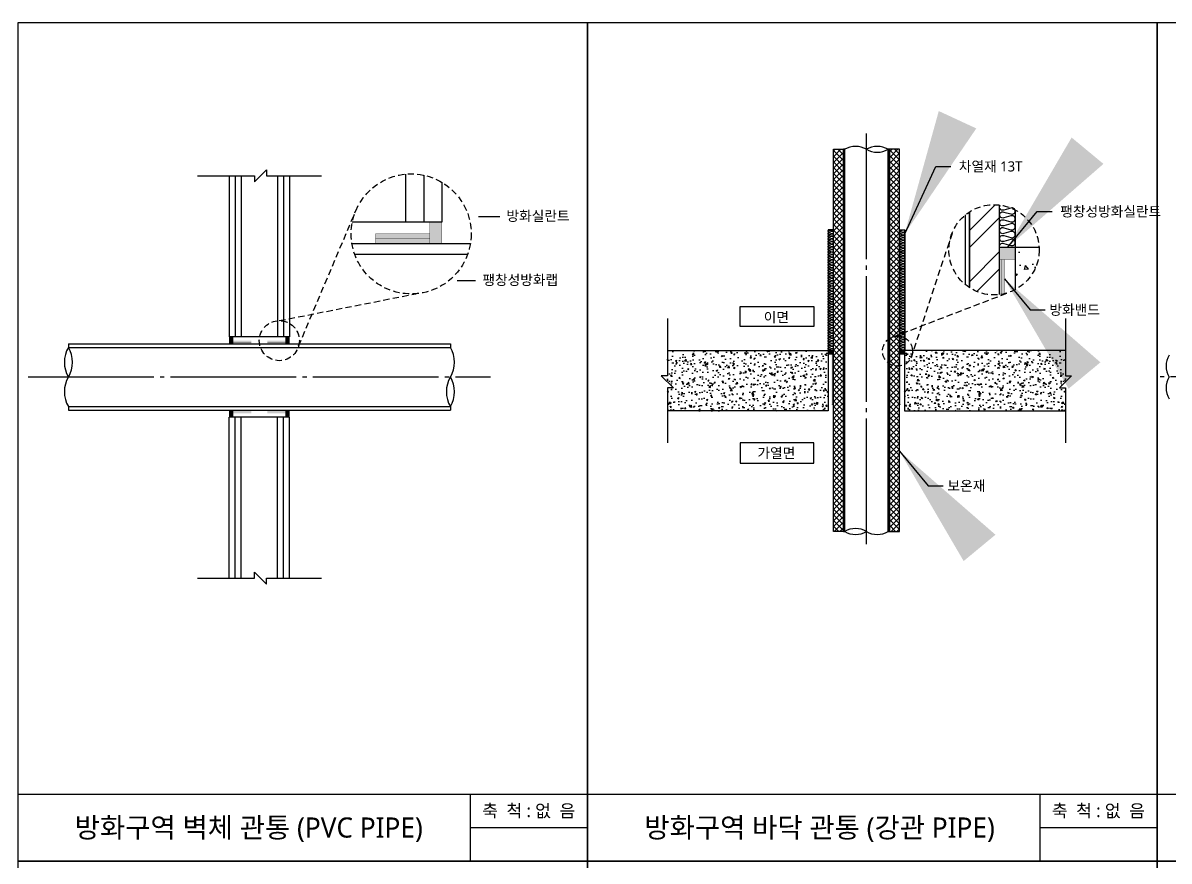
# Model space of a CAD drawing. Header units: millimetres. Extents: x 70076 to 74197, y 15592 to 16067.
# Drawn here: x 73645.6 to 73919.2, y 15867.4 to 16067.4 of the extents above; entities that cross this region are included whole.
import ezdxf
from ezdxf.enums import TextEntityAlignment as Align

# ---------------------------------------------------------------- set-up
doc = ezdxf.new("R2010")
doc.units = ezdxf.units.MM
doc.linetypes.add('1D30', pattern=[34, 30, -1.5, 1, -1.5])
doc.linetypes.add('HID', pattern=[2.3, 1.5, -0.8])
for name, color, linetype in [('A-HAT-MATL', 251, 'Continuous'), ('A-SOL-253', 253, 'Continuous'), ('A-SYM', 7, 'Continuous'), ('A-SYM-LEAD', 4, 'Continuous'), ('A-TEXT-NOTE', 7, 'Continuous'), ('A-WALL-B', 3, 'Continuous'), ('A-WIN', 4, 'Continuous'), ('C', 4, 'Continuous'), ('CL', 1, '1D30'), ('MDET', 4, 'Continuous'), ('WALL', 2, 'Continuous')]:
    doc.layers.add(name, color=color, linetype=linetype)
doc.styles.get("Standard").update_dxf_attribs({"font": ''})
doc.styles.add('sunjin', font='')
doc.styles.get('Standard').set_extended_font_data('Arial')
doc.styles.get('sunjin').set_extended_font_data('Malgun Gothic')
doc.dimstyles.get("Standard").update_dxf_attribs({"dimtxt": 0.18, "dimasz": 0.18, "dimexe": 0.18, "dimexo": 0.0625, "dimgap": 0.09, "dimtad": 0, "dimtih": 1, "dimtoh": 1, "dimdec": 4, "dimzin": 0, "dimdsep": 46, "dimtxsty": 'Standard', "dimcen": 0.09, "dimadec": 0, "dimazin": 0, "dimtfac": 1, "dimtdec": 4, "dimtofl": 0, "dimtmove": 0, "dimatfit": 3, "dimfxl": 1, "dimtolj": 1, "dimtzin": 0, "dimarcsym": 0})
pattern_1 = [(45, (72090.5175, 5631.8384), (-0.67882251, 0.67882251), []), (135, (72090.5175, 5631.8384), (-0.67882251, -0.67882251), [])]

# ---------------------------------------------------------------- blocks, each defined once
blk = doc.blocks.new('BORDER')
for p, q in [((1, 1), (0, 1)), ((0, 1), (0, 0)), ((1, 0), (1, 1)), ((0, 0), (1, 0))]:
    blk.add_line(p, q)

msp = doc.modelspace()

# ---------------------------------------------------------------- hatches: boundary and pattern name
at = {"layer": 'A-HAT-MATL'}
h = msp.add_hatch(dxfattribs=at)
h.set_pattern_fill('ANSI37', color=256, scale=7.68, style=0)
h.set_pattern_definition(pattern_1)
h.paths.add_polyline_path([(73841.5, 15946), (73839.1, 15946), (73839.1, 16037.2), (73841.5, 16037.2)])
h = msp.add_hatch(dxfattribs=at)
h.set_pattern_fill('ANSI37', color=256, scale=7.68, style=0)
h.set_pattern_definition(pattern_1)
h.paths.add_polyline_path([(73852.47, 15946), (73854.87, 15946), (73854.87, 16037.2), (73852.47, 16037.2)])
h = msp.add_hatch(dxfattribs=at)
h.set_pattern_fill('ANSI32', color=256, scale=23.04, style=0)
h.set_pattern_definition([(45, (72087.6375, 5631.8384), (-6.1094026, 6.1094026), []), (45, (72091.7105, 5631.8384), (-6.1094026, 6.1094026), [])])
edge = h.paths.add_edge_path()
edge.add_arc((73877.45, 16013.22), 10.77, 236.8844, 277.0355)
edge.add_line((73878.77, 16002.53), (73878.77, 16023.9))
edge.add_arc((73877.45, 16013.22), 10.77, 82.9645, 123.1156)
edge.add_line((73871.57, 16022.23), (73871.57, 16004.2))
at = {"layer": 'A-SOL-253'}
h = msp.add_hatch(dxfattribs=at)
h.set_pattern_fill('AR-CONC', color=256, scale=1.44, style=0)
h.set_pattern_definition([(130, (77979.667, -13195.0615), (-10.3285466, -0.9036307), [1.08, -11.88]), (185, (77979.667, -13195.061), (1.9980192, 10.8315667), [0.864, -9.504]), (79.5486, (77978.806, -13195.137), (-8.330535, 9.9279294), [0.9178587, -10.0964464]), (133.8158, (77979.667, -13192.181), (-15.368271, -2.383474), [1.62, -17.82]), (83.3644, (77978.386, -13192.38), (-13.459143, 14.027297), [1.376788, -15.144667]), (188.8158, (77979.667, -13192.181), (-13.459132, 14.027308), [1.296, -14.256]), (159, (77978.227, -13192.9015), (-8.5954616, -5.797712), [1.08, -11.88]), (214, (77978.227, -13192.901), (-3.5037408, 10.4421606), [0.864, -9.504]), (108.5486, (77977.51, -13193.385), (-12.099206, 4.644439), [0.9178587, -10.0964464]), (142.5, (77979.6666, -13195.0615), (-0.1751019, 4.7936715), [0, -9.3888, 0, -9.648, 0, -9.54]), (172.5, (77979.6666, -13195.0615), (-3.7882013, 5.67952865), [0, -5.5008, 0, -9.1728, 0, -3.636]), (212.5, (77982.878, -13195.0615), (-7.6870431, -0.32479015), [0, -3.6, 0, -11.232, 0, -14.904]), (222.5, (77984.318, -13195.0615), (-8.3978808, 1.4415117), [0, -4.68, 0, -7.4592, 0, -10.584])])
edge = h.paths.add_edge_path()
edge.add_arc((73877.45, 16013.22), 10.77, 297.7914, 2.8645)
edge.add_line((73888.2, 16013.76), (73882.47, 16013.76))
edge.add_line((73882.47, 16013.76), (73882.47, 16003.69))
h = msp.add_hatch(dxfattribs=at)
h.set_pattern_fill('AR-CONC', color=256, scale=0.48, style=0)
h.set_pattern_definition([(50, (72090.5175, 5631.8384), (3.4428489, -0.30121025), [0.36, -3.96]), (355, (72090.5175, 5631.8384), (-0.6660064, 3.6105222), [0.288, -3.168]), (100.4514, (72090.8044, 5631.8133), (2.776845, 3.3093098), [0.3059529, -3.3654821]), (46.1842, (72090.5175, 5632.7984), (5.122757, -0.7944913), [0.54, -5.94]), (96.6356, (72090.9444, 5632.732), (4.486381, 4.6757658), [0.4589294, -5.0482224]), (351.1842, (72090.5175, 5632.7984), (4.4863773, 4.6757693), [0.432, -4.752]), (21, (72090.9975, 5632.5584), (2.86515385, -1.9325707), [0.36, -3.96]), (326, (72090.9975, 5632.5584), (1.1679136, 3.4807202), [0.288, -3.168]), (71.4514, (72091.2363, 5632.3974), (4.0330686, 1.5481464), [0.3059529, -3.3654821]), (37.5, (72090.5175, 5631.8384), (0.0583673, 1.5978905), [0, -3.1296, 0, -3.216, 0, -3.18]), (7.5, (72090.5175, 5631.8384), (1.26273378, 1.89317622), [0, -1.8336, 0, -3.0576, 0, -1.212]), (327.5, (72089.4471, 5631.8384), (2.5623477, -0.10826338), [0, -1.2, 0, -3.744, 0, -4.968]), (317.5, (72088.9671, 5631.8384), (2.7992936, 0.4805039), [0, -1.56, 0, -2.4864, 0, -3.528])])
h.paths.add_polyline_path([(73799.46, 15989.2), (73837.86, 15989.2), (73837.86, 15974.8), (73799.46, 15974.8)])
h = msp.add_hatch(dxfattribs=at)
h.set_pattern_fill('AR-CONC', color=256, scale=0.48, style=0)
h.set_pattern_definition([(130, (75603.4455, 5631.8384), (-3.4428489, -0.30121025), [0.36, -3.96]), (185, (75603.4455, 5631.8384), (0.6660064, 3.6105222), [0.288, -3.168]), (79.5486, (75603.1586, 5631.8133), (-2.776845, 3.3093098), [0.3059529, -3.3654821]), (133.8158, (75603.4455, 5632.7984), (-5.122757, -0.7944913), [0.54, -5.94]), (83.3644, (75603.0186, 5632.732), (-4.486381, 4.6757658), [0.4589294, -5.0482224]), (188.8158, (75603.4455, 5632.7984), (-4.4863773, 4.6757693), [0.432, -4.752]), (159, (75602.9655, 5632.5584), (-2.86515385, -1.9325707), [0.36, -3.96]), (214, (75602.9655, 5632.5584), (-1.1679136, 3.4807202), [0.288, -3.168]), (108.5486, (75602.7267, 5632.3974), (-4.0330686, 1.5481464), [0.3059529, -3.3654821]), (142.5, (75603.4455, 5631.8384), (-0.0583673, 1.5978905), [0, -3.1296, 0, -3.216, 0, -3.18]), (172.5, (75603.4455, 5631.8384), (-1.26273378, 1.89317622), [0, -1.8336, 0, -3.0576, 0, -1.212]), (212.5, (75604.5159, 5631.8384), (-2.5623477, -0.10826338), [0, -1.2, 0, -3.744, 0, -4.968]), (222.5, (75604.996, 5631.8384), (-2.7992936, 0.4805039), [0, -1.56, 0, -2.4864, 0, -3.528])])
h.paths.add_polyline_path([(73894.5, 15989.2), (73856.1, 15989.2), (73856.1, 15974.8), (73894.5, 15974.8)])
at = {"layer": 'A-WIN'}
for color, points in [(253, [(73745.63, 16019.8), (73742.75, 16019.8), (73742.75, 16014.76), (73745.63, 16014.76)]), (252, [(73742.75, 16017.06), (73729.79, 16017.06), (73729.79, 16015.91), (73742.75, 16015.91)]), (252, [(73729.79, 16015.91), (73742.75, 16015.91), (73742.75, 16014.76), (73729.79, 16014.76)]), (251, [(73882.47, 16013.76), (73878.77, 16013.76), (73878.77, 16010.88), (73882.47, 16010.88)]), (253, [(73694.87, 15992.47), (73695.83, 15992.47), (73695.83, 15990.79), (73694.87, 15990.79)]), (252, [(73695.83, 15991.56), (73700.15, 15991.56), (73700.15, 15991.17), (73695.83, 15991.17)]), (252, [(73700.15, 15991.17), (73695.83, 15991.17), (73695.83, 15990.79), (73700.15, 15990.79)]), (252, [(73708.31, 15991.56), (73703.99, 15991.56), (73703.99, 15991.17), (73708.31, 15991.17)]), (252, [(73703.99, 15991.17), (73708.31, 15991.17), (73708.31, 15990.79), (73703.99, 15990.79)]), (253, [(73709.27, 15992.47), (73708.31, 15992.47), (73708.31, 15990.79), (73709.27, 15990.79)]), (251, [(73837.86, 15989.2), (73839.1, 15989.2), (73839.1, 15988.24), (73837.86, 15988.24)]), (252, [(73838.71, 15976.24), (73838.71, 15988.24), (73838.9, 15988.24), (73838.9, 15976.24)]), (252, [(73838.9, 15976.24), (73838.9, 15988.24), (73839.1, 15988.24), (73839.1, 15976.24)]), (251, [(73856.1, 15989.2), (73854.87, 15989.2), (73854.87, 15988.24), (73856.1, 15988.24)]), (252, [(73855.06, 15976.24), (73855.06, 15988.24), (73854.87, 15988.24), (73854.87, 15976.24)]), (252, [(73855.25, 15976.24), (73855.25, 15988.24), (73855.06, 15988.24), (73855.06, 15976.24)]), (253, [(73694.87, 15973.27), (73695.83, 15973.27), (73695.83, 15974.95), (73694.87, 15974.95)]), (252, [(73700.15, 15974.57), (73695.83, 15974.57), (73695.83, 15974.95), (73700.15, 15974.95)]), (252, [(73695.83, 15974.18), (73700.15, 15974.18), (73700.15, 15974.57), (73695.83, 15974.57)]), (252, [(73703.99, 15974.57), (73708.31, 15974.57), (73708.31, 15974.95), (73703.99, 15974.95)]), (252, [(73708.31, 15974.18), (73703.99, 15974.18), (73703.99, 15974.57), (73708.31, 15974.57)]), (253, [(73709.27, 15973.27), (73708.31, 15973.27), (73708.31, 15974.95), (73709.27, 15974.95)])]:
    msp.add_hatch(color=color, dxfattribs=at).paths.add_polyline_path(points)
h = msp.add_hatch(color=252, dxfattribs=at)
edge = h.paths.add_edge_path()
edge.add_arc((73877.45, 16013.22), 10.77, 277.0355, 280.1362)
edge.add_line((73879.34, 16002.62), (73879.34, 16010.88))
edge.add_line((73879.34, 16010.88), (73878.77, 16010.88))
edge.add_line((73878.77, 16010.88), (73878.77, 16002.53))
h = msp.add_hatch(color=252, dxfattribs=at)
edge = h.paths.add_edge_path()
edge.add_arc((73877.45, 16013.22), 10.77, 280.1362, 283.2673)
edge.add_line((73879.92, 16002.74), (73879.92, 16010.88))
edge.add_line((73879.92, 16010.88), (73879.34, 16010.88))
edge.add_line((73879.34, 16010.88), (73879.34, 16002.62))

# ---------------------------------------------------------------- linework, layer by layer
at = {"layer": 'A-HAT-MATL', "color": 7}
for points in [[(73839.1, 15946), (73839.1, 16037.2), (73841.5, 16037.2), (73841.5, 15946)], [(73854.87, 15946), (73854.87, 16037.2), (73852.47, 16037.2), (73852.47, 15946)], [(73839.1, 15989.2), (73839.1, 16018), (73837.85, 16018), (73837.85, 15989.2)], [(73854.87, 15989.2), (73854.87, 16018), (73856.12, 16018), (73856.12, 15989.2)]]:
    msp.add_lwpolyline(points, close=True, dxfattribs=at)
at = {"layer": 'A-HAT-MATL'}
for points in [[(73878.77, 16002.53), (73878.77, 16023.9)], [(73871.57, 16022.23), (73871.57, 16004.2)]]:
    msp.add_lwpolyline(points, dxfattribs=at)
at = {"layer": 'A-HAT-MATL', "color": 7}
msp.add_lwpolyline([(73882.51, 16022.72), (73882.51, 16013.76), (73878.77, 16013.76), (73878.77, 16023.9)], dxfattribs=at)
at = {"layer": 'A-HAT-MATL'}
for points in [[(73878.83, 16013.76, -0.658149), (73879.78, 16014.74), (73881.5, 16014.28, 0.524856), (73882.51, 16014.98, 0.524856), (73881.5, 16015.68), (73879.78, 16015.22, -1.449198), (73879.78, 16016.62), (73881.5, 16016.15, 0.524856), (73882.51, 16016.85, 0.524856), (73881.5, 16017.55), (73879.78, 16017.09, -1.449198), (73879.78, 16018.49), (73881.5, 16018.02, 0.524856), (73882.51, 16018.72, 0.524856), (73881.5, 16019.42), (73879.78, 16018.96, -1.449198), (73879.78, 16020.36), (73881.5, 16019.9, 0.524856), (73882.51, 16020.6, 0.524856), (73881.5, 16021.3), (73879.78, 16020.83, -1.449198), (73879.78, 16022.23), (73881.5, 16021.77, 0.524856), (73882.51, 16022.47, 0.524856), (73881.5, 16023.17), (73879.78, 16022.7, -0.524933), (73878.77, 16023.4, -0.173854), (73878.94, 16023.88, -0.173854)], [(73839.08, 15989.2, 0.658149), (73838.76, 15989.53), (73838.19, 15989.37, -0.524856), (73837.85, 15989.61, -0.524856), (73838.19, 15989.84), (73838.76, 15989.69, 1.449198), (73838.76, 15990.15), (73838.19, 15990, -0.524856), (73837.85, 15990.23, -0.524856), (73838.19, 15990.47), (73838.76, 15990.31, 1.449198), (73838.76, 15990.78), (73838.19, 15990.62, -0.524856), (73837.85, 15990.86, -0.524856), (73838.19, 15991.09), (73838.76, 15990.93, 1.449198), (73838.76, 15991.4), (73838.19, 15991.25, -0.524856), (73837.85, 15991.48, -0.524856), (73838.19, 15991.71), (73838.76, 15991.56, 1.449198), (73838.76, 15992.03), (73838.19, 15991.87, -0.524856), (73837.85, 15992.1, -0.524856), (73838.19, 15992.34), (73838.76, 15992.18, 0.524933), (73839.1, 15992.42, 0.524933), (73838.76, 15992.65), (73838.19, 15992.49, -0.524856), (73837.85, 15992.73, -0.524856), (73838.19, 15992.96), (73838.76, 15992.81, 0.524933), (73839.1, 15993.04, 0.524933), (73838.76, 15993.27), (73838.19, 15993.12, -0.524856), (73837.85, 15993.35, -0.524856), (73838.19, 15993.59), (73838.76, 15993.43, 0.524933), (73839.1, 15993.66, 0.524933), (73838.76, 15993.9), (73838.19, 15993.74, -0.524856), (73837.85, 15993.98, -0.524856), (73838.19, 15994.21), (73838.76, 15994.05, 1.449198), (73838.76, 15994.52), (73838.19, 15994.37, -0.524856), (73837.85, 15994.6, -0.524856), (73838.19, 15994.83), (73838.76, 15994.68, 1.449198), (73838.76, 15995.15), (73838.19, 15994.99, -0.524856), (73837.85, 15995.22, -0.524856), (73838.19, 15995.46), (73838.76, 15995.3, 1.449198), (73838.76, 15995.77), (73838.19, 15995.61, -0.524856), (73837.85, 15995.85, -0.524856), (73838.19, 15996.08), (73838.76, 15995.93, 1.449198), (73838.76, 15996.39), (73838.19, 15996.24, -0.524856), (73837.85, 15996.47, -0.524856), (73838.19, 15996.71), (73838.76, 15996.55, 0.524933), (73839.1, 15996.78, 0.524933), (73838.76, 15997.02), (73838.19, 15996.86, -0.524856), (73837.85, 15997.1, -0.524856), (73838.19, 15997.33), (73838.76, 15997.17, 1.449198), (73838.76, 15997.64), (73838.19, 15997.49, -0.524856), (73837.85, 15997.72, -0.524856), (73838.19, 15997.95), (73838.76, 15997.8, 1.449198), (73838.76, 15998.27), (73838.19, 15998.11, -0.524856), (73837.85, 15998.34, -0.524856), (73838.19, 15998.58), (73838.76, 15998.42, 1.449198), (73838.76, 15998.89), (73838.19, 15998.73, -0.524856), (73837.85, 15998.97, -0.524856), (73838.19, 15999.2), (73838.76, 15999.05, 1.449198), (73838.76, 15999.51), (73838.19, 15999.36, -0.524856), (73837.85, 15999.59, -0.524856), (73838.19, 15999.83), (73838.76, 15999.67, 1.449198), (73838.76, 16000.14), (73838.19, 15999.98, -0.524856), (73837.85, 16000.22, -0.524856), (73838.19, 16000.45), (73838.76, 16000.29, 1.449198), (73838.76, 16000.76), (73838.19, 16000.61, -0.524856), (73837.85, 16000.84, -0.524856), (73838.19, 16001.07), (73838.76, 16000.92, 0.524933), (73839.1, 16001.15, 0.524933), (73838.76, 16001.39), (73838.19, 16001.23, -0.524856), (73837.85, 16001.46, -0.524856), (73838.19, 16001.7), (73838.76, 16001.54, 0.524933), (73839.1, 16001.78, 0.524933), (73838.76, 16002.01), (73838.19, 16001.85, -0.524856), (73837.85, 16002.09, -0.524856), (73838.19, 16002.32), (73838.76, 16002.17, 0.524933), (73839.1, 16002.4, 0.524933), (73838.76, 16002.63), (73838.19, 16002.48, -0.524856), (73837.85, 16002.71, -0.524856), (73838.19, 16002.95), (73838.76, 16002.79, 1.449198), (73838.76, 16003.26), (73838.19, 16003.1, -0.524856), (73837.85, 16003.34, -0.524856), (73838.19, 16003.57), (73838.76, 16003.41, 1.449198), (73838.76, 16003.88), (73838.19, 16003.73, -0.524856), (73837.85, 16003.96, -0.524856), (73838.19, 16004.19), (73838.76, 16004.04, 1.449198), (73838.76, 16004.51), (73838.19, 16004.35, -0.524856), (73837.85, 16004.58, -0.524856), (73838.19, 16004.82), (73838.76, 16004.66, 1.449198), (73838.76, 16005.13), (73838.19, 16004.97, -0.524856), (73837.85, 16005.21, -0.524856), (73838.19, 16005.44), (73838.76, 16005.29, 1.449198), (73838.76, 16005.75), (73838.19, 16005.6, -0.524856), (73837.85, 16005.83, -0.524856), (73838.19, 16006.07), (73838.76, 16005.91, 0.524933), (73839.1, 16006.14, 0.524933), (73838.76, 16006.38), (73838.19, 16006.22, -0.524856), (73837.85, 16006.46, -0.524856), (73838.19, 16006.69), (73838.76, 16006.53, 0.524933), (73839.1, 16006.77, 0.524933), (73838.76, 16007), (73838.19, 16006.85, -0.524856), (73837.85, 16007.08, -0.524856), (73838.19, 16007.31), (73838.76, 16007.16, 0.524933), (73839.1, 16007.39, 0.524933), (73838.76, 16007.63), (73838.19, 16007.47, -0.524856), (73837.85, 16007.7, -0.524856), (73838.19, 16007.94), (73838.76, 16007.78, 1.449198), (73838.76, 16008.25), (73838.19, 16008.09, -0.524856), (73837.85, 16008.33, -0.524856), (73838.19, 16008.56), (73838.76, 16008.41, 1.449198), (73838.76, 16008.87), (73838.19, 16008.72, -0.524856), (73837.85, 16008.95, -0.524856), (73838.19, 16009.19), (73838.76, 16009.03, 1.449198), (73838.76, 16009.5), (73838.19, 16009.34, -0.524856), (73837.85, 16009.58, -0.524856), (73838.19, 16009.81), (73838.76, 16009.65, 1.449198), (73838.76, 16010.12), (73838.19, 16009.97, -0.524856), (73837.85, 16010.2, -0.524856), (73838.19, 16010.43), (73838.76, 16010.28, 0.524933), (73839.1, 16010.51, 0.524933), (73838.76, 16010.75), (73838.19, 16010.59, -0.524856), (73837.85, 16010.82, -0.524856), (73838.19, 16011.06), (73838.76, 16010.9, 1.449198), (73838.76, 16011.37), (73838.19, 16011.21, -0.524856), (73837.85, 16011.45, -0.524856), (73838.19, 16011.68), (73838.76, 16011.53, 1.449198), (73838.76, 16011.99), (73838.19, 16011.84, -0.524856), (73837.85, 16012.07, -0.524856), (73838.19, 16012.31), (73838.76, 16012.15, 1.449198), (73838.76, 16012.62), (73838.19, 16012.46, -0.524856), (73837.85, 16012.7, -0.524856), (73838.19, 16012.93), (73838.76, 16012.77, 1.449198), (73838.76, 16013.24), (73838.19, 16013.09, -0.524856), (73837.85, 16013.32, -0.524856), (73838.19, 16013.55), (73838.76, 16013.4, 1.449198), (73838.76, 16013.87), (73838.19, 16013.71, -0.524856), (73837.85, 16013.94, -0.524856), (73838.19, 16014.18), (73838.76, 16014.02, 1.449198), (73838.76, 16014.49), (73838.19, 16014.33, -0.524856), (73837.85, 16014.57, -0.524856), (73838.19, 16014.8), (73838.76, 16014.65, 0.524933), (73839.1, 16014.88, 0.524933), (73838.76, 16015.11), (73838.19, 16014.96, -0.524856), (73837.85, 16015.19, -0.524856), (73838.19, 16015.43), (73838.76, 16015.27, 0.524933), (73839.1, 16015.5, 0.524933), (73838.76, 16015.74), (73838.19, 16015.58, -0.524856), (73837.85, 16015.82, -0.524856), (73838.19, 16016.05), (73838.76, 16015.89, 0.524933), (73839.1, 16016.13, 0.524933), (73838.76, 16016.36), (73838.19, 16016.21, -0.524856), (73837.85, 16016.44, -0.524856), (73838.19, 16016.67), (73838.76, 16016.52, 1.449198), (73838.76, 16016.99), (73838.19, 16016.83, -0.524856), (73837.85, 16017.06, -0.524856), (73838.19, 16017.3), (73838.76, 16017.14, 1.449198), (73838.76, 16017.61), (73838.19, 16017.45, -0.524856), (73837.85, 16017.69, -0.524856), (73838.19, 16017.92), (73838.76, 16017.77, 0.524933), (73839.1, 16018)], [(73854.89, 15989.2, -0.658149), (73855.21, 15989.53), (73855.78, 15989.37, 0.524856), (73856.12, 15989.61, 0.524856), (73855.78, 15989.84), (73855.21, 15989.69, -1.449198), (73855.21, 15990.15), (73855.78, 15990, 0.524856), (73856.12, 15990.23, 0.524856), (73855.78, 15990.47), (73855.21, 15990.31, -1.449198), (73855.21, 15990.78), (73855.78, 15990.62, 0.524856), (73856.12, 15990.86, 0.524856), (73855.78, 15991.09), (73855.21, 15990.93, -1.449198), (73855.21, 15991.4), (73855.78, 15991.25, 0.524856), (73856.12, 15991.48, 0.524856), (73855.78, 15991.71), (73855.21, 15991.56, -1.449198), (73855.21, 15992.03), (73855.78, 15991.87, 0.524856), (73856.12, 15992.1, 0.524856), (73855.78, 15992.34), (73855.21, 15992.18, -0.524933), (73854.87, 15992.42, -0.524933), (73855.21, 15992.65), (73855.78, 15992.49, 0.524856), (73856.12, 15992.73, 0.524856), (73855.78, 15992.96), (73855.21, 15992.81, -0.524933), (73854.87, 15993.04, -0.524933), (73855.21, 15993.27), (73855.78, 15993.12, 0.524856), (73856.12, 15993.35, 0.524856), (73855.78, 15993.59), (73855.21, 15993.43, -0.524933), (73854.87, 15993.66, -0.524933), (73855.21, 15993.9), (73855.78, 15993.74, 0.524856), (73856.12, 15993.98, 0.524856), (73855.78, 15994.21), (73855.21, 15994.05, -1.449198), (73855.21, 15994.52), (73855.78, 15994.37, 0.524856), (73856.12, 15994.6, 0.524856), (73855.78, 15994.83), (73855.21, 15994.68, -1.449198), (73855.21, 15995.15), (73855.78, 15994.99, 0.524856), (73856.12, 15995.22, 0.524856), (73855.78, 15995.46), (73855.21, 15995.3, -1.449198), (73855.21, 15995.77), (73855.78, 15995.61, 0.524856), (73856.12, 15995.85, 0.524856), (73855.78, 15996.08), (73855.21, 15995.93, -1.449198), (73855.21, 15996.39), (73855.78, 15996.24, 0.524856), (73856.12, 15996.47, 0.524856), (73855.78, 15996.71), (73855.21, 15996.55, -0.524933), (73854.87, 15996.78, -0.524933), (73855.21, 15997.02), (73855.78, 15996.86, 0.524856), (73856.12, 15997.1, 0.524856), (73855.78, 15997.33), (73855.21, 15997.17, -1.449198), (73855.21, 15997.64), (73855.78, 15997.49, 0.524856), (73856.12, 15997.72, 0.524856), (73855.78, 15997.95), (73855.21, 15997.8, -1.449198), (73855.21, 15998.27), (73855.78, 15998.11, 0.524856), (73856.12, 15998.34, 0.524856), (73855.78, 15998.58), (73855.21, 15998.42, -1.449198), (73855.21, 15998.89), (73855.78, 15998.73, 0.524856), (73856.12, 15998.97, 0.524856), (73855.78, 15999.2), (73855.21, 15999.05, -1.449198), (73855.21, 15999.51), (73855.78, 15999.36, 0.524856), (73856.12, 15999.59, 0.524856), (73855.78, 15999.83), (73855.21, 15999.67, -1.449198), (73855.21, 16000.14), (73855.78, 15999.98, 0.524856), (73856.12, 16000.22, 0.524856), (73855.78, 16000.45), (73855.21, 16000.29, -1.449198), (73855.21, 16000.76), (73855.78, 16000.61, 0.524856), (73856.12, 16000.84, 0.524856), (73855.78, 16001.07), (73855.21, 16000.92, -0.524933), (73854.87, 16001.15, -0.524933), (73855.21, 16001.39), (73855.78, 16001.23, 0.524856), (73856.12, 16001.46, 0.524856), (73855.78, 16001.7), (73855.21, 16001.54, -0.524933), (73854.87, 16001.78, -0.524933), (73855.21, 16002.01), (73855.78, 16001.85, 0.524856), (73856.12, 16002.09, 0.524856), (73855.78, 16002.32), (73855.21, 16002.17, -0.524933), (73854.87, 16002.4, -0.524933), (73855.21, 16002.63), (73855.78, 16002.48, 0.524856), (73856.12, 16002.71, 0.524856), (73855.78, 16002.95), (73855.21, 16002.79, -1.449198), (73855.21, 16003.26), (73855.78, 16003.1, 0.524856), (73856.12, 16003.34, 0.524856), (73855.78, 16003.57), (73855.21, 16003.41, -1.449198), (73855.21, 16003.88), (73855.78, 16003.73, 0.524856), (73856.12, 16003.96, 0.524856), (73855.78, 16004.19), (73855.21, 16004.04, -1.449198), (73855.21, 16004.51), (73855.78, 16004.35, 0.524856), (73856.12, 16004.58, 0.524856), (73855.78, 16004.82), (73855.21, 16004.66, -1.449198), (73855.21, 16005.13), (73855.78, 16004.97, 0.524856), (73856.12, 16005.21, 0.524856), (73855.78, 16005.44), (73855.21, 16005.29, -1.449198), (73855.21, 16005.75), (73855.78, 16005.6, 0.524856), (73856.12, 16005.83, 0.524856), (73855.78, 16006.07), (73855.21, 16005.91, -0.524933), (73854.87, 16006.14, -0.524933), (73855.21, 16006.38), (73855.78, 16006.22, 0.524856), (73856.12, 16006.46, 0.524856), (73855.78, 16006.69), (73855.21, 16006.53, -0.524933), (73854.87, 16006.77, -0.524933), (73855.21, 16007), (73855.78, 16006.85, 0.524856), (73856.12, 16007.08, 0.524856), (73855.78, 16007.31), (73855.21, 16007.16, -0.524933), (73854.87, 16007.39, -0.524933), (73855.21, 16007.63), (73855.78, 16007.47, 0.524856), (73856.12, 16007.7, 0.524856), (73855.78, 16007.94), (73855.21, 16007.78, -1.449198), (73855.21, 16008.25), (73855.78, 16008.09, 0.524856), (73856.12, 16008.33, 0.524856), (73855.78, 16008.56), (73855.21, 16008.41, -1.449198), (73855.21, 16008.87), (73855.78, 16008.72, 0.524856), (73856.12, 16008.95, 0.524856), (73855.78, 16009.19), (73855.21, 16009.03, -1.449198), (73855.21, 16009.5), (73855.78, 16009.34, 0.524856), (73856.12, 16009.58, 0.524856), (73855.78, 16009.81), (73855.21, 16009.65, -1.449198), (73855.21, 16010.12), (73855.78, 16009.97, 0.524856), (73856.12, 16010.2, 0.524856), (73855.78, 16010.43), (73855.21, 16010.28, -0.524933), (73854.87, 16010.51, -0.524933), (73855.21, 16010.75), (73855.78, 16010.59, 0.524856), (73856.12, 16010.82, 0.524856), (73855.78, 16011.06), (73855.21, 16010.9, -1.449198), (73855.21, 16011.37), (73855.78, 16011.21, 0.524856), (73856.12, 16011.45, 0.524856), (73855.78, 16011.68), (73855.21, 16011.53, -1.449198), (73855.21, 16011.99), (73855.78, 16011.84, 0.524856), (73856.12, 16012.07, 0.524856), (73855.78, 16012.31), (73855.21, 16012.15, -1.449198), (73855.21, 16012.62), (73855.78, 16012.46, 0.524856), (73856.12, 16012.7, 0.524856), (73855.78, 16012.93), (73855.21, 16012.77, -1.449198), (73855.21, 16013.24), (73855.78, 16013.09, 0.524856), (73856.12, 16013.32, 0.524856), (73855.78, 16013.55), (73855.21, 16013.4, -1.449198), (73855.21, 16013.87), (73855.78, 16013.71, 0.524856), (73856.12, 16013.94, 0.524856), (73855.78, 16014.18), (73855.21, 16014.02, -1.449198), (73855.21, 16014.49), (73855.78, 16014.33, 0.524856), (73856.12, 16014.57, 0.524856), (73855.78, 16014.8), (73855.21, 16014.65, -0.524933), (73854.87, 16014.88, -0.524933), (73855.21, 16015.11), (73855.78, 16014.96, 0.524856), (73856.12, 16015.19, 0.524856), (73855.78, 16015.43), (73855.21, 16015.27, -0.524933), (73854.87, 16015.5, -0.524933), (73855.21, 16015.74), (73855.78, 16015.58, 0.524856), (73856.12, 16015.82, 0.524856), (73855.78, 16016.05), (73855.21, 16015.89, -0.524933), (73854.87, 16016.13, -0.524933), (73855.21, 16016.36), (73855.78, 16016.21, 0.524856), (73856.12, 16016.44, 0.524856), (73855.78, 16016.67), (73855.21, 16016.52, -1.449198), (73855.21, 16016.99), (73855.78, 16016.83, 0.524856), (73856.12, 16017.06, 0.524856), (73855.78, 16017.3), (73855.21, 16017.14, -1.449198), (73855.21, 16017.61), (73855.78, 16017.45, 0.524856), (73856.12, 16017.69, 0.524856), (73855.78, 16017.92), (73855.21, 16017.77, -0.524933), (73854.87, 16018)]]:
    msp.add_lwpolyline(points, format="xyb", dxfattribs=at)
at = {"layer": 'A-SYM', "color": 3, "linetype": 'HID'}
for p, q in [((73711.44, 15990.29), (73725.34, 16023.11)), ((73857.64, 15987.41), (73867.67, 16017.72)), ((73706.83, 15996.32), (73739.46, 16002.73)), ((73853.32, 15992.43), (73880.93, 16003.03))]:
    msp.add_line(p, q, dxfattribs=at)
for centre, radius in [((73738.31, 16017.01), 14.33), ((73877.45, 16013.22), 10.77), ((73706.83, 15991.54), 4.78), ((73854.43, 15989.02), 3.59)]:
    msp.add_circle(centre, radius, dxfattribs=at)
at = {"layer": 'A-SYM-LEAD', "color": 4}
for p, q in [((73754.42, 16021.2), (73759.45, 16021.2)), ((73749.29, 16005.91), (73753.69, 16005.91))]:
    msp.add_line(p, q, dxfattribs=at)
at = {"layer": 'A-SYM-LEAD', "color": 1}
for points in [[(73687.26, 16030.87), (73700.93, 16030.87), (73700.93, 16029.43), (73703.81, 16032.31), (73703.81, 16030.87), (73716.89, 16030.87)], [(73799.46, 15996.82), (73799.46, 15983.14), (73798.02, 15983.14), (73800.9, 15980.26), (73799.46, 15980.26), (73799.46, 15967.18)], [(73894.5, 15996.82), (73894.5, 15983.14), (73895.94, 15983.14), (73893.06, 15980.26), (73894.5, 15980.26), (73894.5, 15967.18)], [(73687.26, 15934.87), (73700.93, 15934.87), (73700.93, 15936.31), (73703.81, 15933.43), (73703.81, 15934.87), (73716.89, 15934.87)]]:
    msp.add_lwpolyline(points, dxfattribs=at)
at = {"layer": 'A-SYM-LEAD', "color": 4}
for points in [[(73745.63, 16016.2, 0, 0.96, 0), (73748.14, 16017.62, 0, 0, 0), (73754.42, 16021.2, 0, 0, 0)], [(73738.31, 16014.76, 0, 0.96, 0), (73740.55, 16012.95, 0, 0, 0), (73749.29, 16005.91, 0, 0, 0)]]:
    msp.add_lwpolyline(points, format="xyseb", dxfattribs=at)
at = {"layer": 'A-TEXT-NOTE'}
for points in [[(73816.85, 15999.69), (73834.42, 15999.69), (73834.42, 15994.89), (73816.85, 15994.89)], [(73816.85, 15962.32), (73834.42, 15962.32), (73834.42, 15967.12), (73816.85, 15967.12)]]:
    msp.add_lwpolyline(points, close=True, dxfattribs=at)
at = {"layer": 'A-WALL-B', "color": 4, "linetype": 'Continuous'}
for p, q in [((73736.99, 16031.28), (73736.99, 16019.8)), ((73694.87, 16030.87), (73694.87, 15992.47)), ((73697.75, 16030.87), (73697.75, 15992.47)), ((73706.39, 16030.87), (73706.39, 15992.47)), ((73709.27, 16030.87), (73709.27, 15992.47)), ((73745.63, 16029.32), (73745.63, 16019.8)), ((73745.63, 16019.8), (73724.25, 16019.8)), ((73709.27, 15992.47), (73694.87, 15992.47)), ((73694.87, 15934.87), (73694.87, 15973.27)), ((73709.27, 15973.27), (73694.87, 15973.27)), ((73697.75, 15934.87), (73697.75, 15973.27)), ((73706.39, 15934.87), (73706.39, 15973.27)), ((73709.27, 15934.87), (73709.27, 15973.27))]:
    msp.add_line(p, q, dxfattribs=at)
at = {"layer": 'A-WALL-B', "color": 8, "linetype": 'Continuous'}
for p, q in [((73696.31, 16030.87), (73696.31, 15992.47)), ((73707.83, 16030.87), (73707.83, 15992.47)), ((73741.31, 16031.02), (73741.31, 16019.8)), ((73696.31, 15934.87), (73696.31, 15973.27)), ((73707.83, 15934.87), (73707.83, 15973.27))]:
    msp.add_line(p, q, dxfattribs=at)
at = {"layer": 'A-WIN', "color": 5}
for points, const_width in [([(73745.63, 16019.8), (73742.75, 16019.8), (73742.75, 16014.76), (73745.63, 16014.76)], 0.0864), ([(73694.87, 15992.47), (73695.83, 15992.47), (73695.83, 15990.79), (73694.87, 15990.79)], 0.0288), ([(73709.27, 15992.47), (73708.31, 15992.47), (73708.31, 15990.79), (73709.27, 15990.79)], 0.0288), ([(73694.87, 15973.27), (73695.83, 15973.27), (73695.83, 15974.95), (73694.87, 15974.95)], 0.0288), ([(73709.27, 15973.27), (73708.31, 15973.27), (73708.31, 15974.95), (73709.27, 15974.95)], 0.0288)]:
    msp.add_lwpolyline(points, close=True, dxfattribs=dict(at, const_width=const_width))
at = {"layer": 'A-WIN', "color": 6, "linetype": 'Continuous', "const_width": 0.0864}
for points in [[(73729.79, 16015.91), (73742.75, 16015.91), (73742.75, 16017.06), (73742.75, 16017.06), (73742.75, 16017.06), (73729.79, 16017.06), (73729.79, 16015.91)], [(73742.75, 16014.76), (73729.79, 16014.76), (73729.79, 16015.91), (73729.79, 16015.91), (73729.79, 16015.91), (73742.75, 16015.91), (73742.75, 16014.76)]]:
    msp.add_lwpolyline(points, dxfattribs=at)
at = {"layer": 'A-WIN', "color": 1}
for points, const_width in [([(73878.77, 16013.76), (73882.47, 16013.76), (73882.47, 16010.88), (73878.77, 16010.88)], 0.0864), ([(73839.1, 15989.2), (73837.86, 15989.2), (73837.86, 15988.24), (73839.1, 15988.24)], 0.0288), ([(73854.87, 15989.2), (73856.1, 15989.2), (73856.1, 15988.24), (73854.87, 15988.24)], 0.0288)]:
    msp.add_lwpolyline(points, close=True, dxfattribs=dict(at, const_width=const_width))
at = {"layer": 'A-WIN', "color": 6}
for points, const_width in [([(73878.77, 16002.53), (73878.77, 16010.88), (73879.34, 16010.88), (73879.34, 16002.62)], 0.0864), ([(73879.34, 16002.62), (73879.34, 16010.88), (73879.92, 16010.88), (73879.92, 16002.74)], 0.0864), ([(73700.15, 15991.17), (73695.83, 15991.17), (73695.83, 15991.56), (73695.83, 15991.56), (73695.83, 15991.56), (73700.15, 15991.56), (73700.15, 15991.17)], 0.0288), ([(73695.83, 15990.79), (73700.15, 15990.79), (73700.15, 15991.17), (73700.15, 15991.17), (73700.15, 15991.17), (73695.83, 15991.17), (73695.83, 15990.79)], 0.0288), ([(73703.99, 15991.17), (73708.31, 15991.17), (73708.31, 15991.56), (73708.31, 15991.56), (73708.31, 15991.56), (73703.99, 15991.56), (73703.99, 15991.17)], 0.0288), ([(73708.31, 15990.79), (73703.99, 15990.79), (73703.99, 15991.17), (73703.99, 15991.17), (73703.99, 15991.17), (73708.31, 15991.17), (73708.31, 15990.79)], 0.0288), ([(73695.83, 15974.95), (73700.15, 15974.95), (73700.15, 15974.57), (73700.15, 15974.57), (73700.15, 15974.57), (73695.83, 15974.57), (73695.83, 15974.95)], 0.0288), ([(73700.15, 15974.57), (73695.83, 15974.57), (73695.83, 15974.18), (73695.83, 15974.18), (73695.83, 15974.18), (73700.15, 15974.18), (73700.15, 15974.57)], 0.0288), ([(73708.31, 15974.95), (73703.99, 15974.95), (73703.99, 15974.57), (73703.99, 15974.57), (73703.99, 15974.57), (73708.31, 15974.57), (73708.31, 15974.95)], 0.0288), ([(73703.99, 15974.57), (73708.31, 15974.57), (73708.31, 15974.18), (73708.31, 15974.18), (73708.31, 15974.18), (73703.99, 15974.18), (73703.99, 15974.57)], 0.0288)]:
    msp.add_lwpolyline(points, dxfattribs=dict(at, const_width=const_width))
at = {"layer": 'A-WIN', "color": 6, "const_width": 0.0288}
for points in [[(73838.9, 15976.24), (73838.9, 15988.24), (73838.71, 15988.24), (73838.71, 15976.24)], [(73839.1, 15976.24), (73839.1, 15988.24), (73838.9, 15988.24), (73838.9, 15976.24)], [(73854.87, 15976.24), (73854.87, 15988.24), (73855.06, 15988.24), (73855.06, 15976.24)], [(73855.06, 15976.24), (73855.06, 15988.24), (73855.25, 15988.24), (73855.25, 15976.24)]]:
    msp.add_lwpolyline(points, close=True, dxfattribs=at)
at = {"layer": 'C', "color": 4}
for p, q in [((73644.37, 15883.36), (73780.37, 15883.36)), ((73752.37, 15883.36), (73752.37, 15867.36)), ((73780.37, 15883.36), (73916.37, 15883.36)), ((73888.37, 15883.36), (73888.37, 15867.36)), ((73916.37, 15883.36), (74052.37, 15883.36)), ((73752.37, 15875.36), (73780.37, 15875.36)), ((73888.37, 15875.36), (73916.37, 15875.36))]:
    msp.add_line(p, q, dxfattribs=at)
at = {"layer": 'CL'}
for p, q in [((73846.98, 15942.96), (73846.98, 16041.2)), ((73646.87, 15982.87), (73757.27, 15982.87)), ((74051.59, 15982.87), (73916.97, 15982.87))]:
    msp.add_line(p, q, dxfattribs=at)
at = {"layer": 'MDET', "color": 7, "linetype": 'Continuous'}
for p, q in [((73841.5, 15946), (73841.5, 16037.2)), ((73841.5, 16037.2), (73841.8, 16037.2)), ((73841.8, 16037.2), (73841.5, 16037.2)), ((73852.17, 16037.2), (73852.47, 16037.2)), ((73852.47, 16037.2), (73852.17, 16037.2)), ((73852.47, 15946), (73852.47, 16037.2)), ((73871.57, 16004.2), (73871.57, 16022.23)), ((73724.16, 16014.76), (73752.46, 16014.76)), ((73656.47, 15990.79), (73747.67, 15990.79)), ((73656.47, 15990.79), (73656.47, 15989.94)), ((73747.67, 15990.79), (73747.67, 15989.94)), ((73656.47, 15975.8), (73656.47, 15974.95)), ((73656.47, 15974.95), (73747.67, 15974.95)), ((73747.67, 15975.8), (73747.67, 15974.95)), ((73841.5, 15946), (73841.8, 15946)), ((73841.8, 15946), (73841.5, 15946)), ((73852.17, 15946), (73852.47, 15946)), ((73852.47, 15946), (73852.17, 15946))]:
    msp.add_line(p, q, dxfattribs=at)
at = {"layer": 'MDET', "color": 8, "linetype": 'Continuous'}
for p, q in [((73841.8, 15946), (73841.8, 16037.2)), ((73852.17, 15946), (73852.17, 16037.2)), ((73870.67, 16004.86), (73870.67, 16021.58)), ((73724.81, 16012.19), (73751.8, 16012.19)), ((73656.47, 15989.94), (73747.67, 15989.94)), ((73656.47, 15975.8), (73747.67, 15975.8))]:
    msp.add_line(p, q, dxfattribs=at)
at = {"layer": 'MDET', "color": 7, "linetype": 'Continuous'}
for centre, radius, start, end in [((73844.39, 16032.71), 5.19, 60, 120), ((73849.57, 16032.71), 5.19, 60, 120), ((73849.57, 16041.69), 5.19, 240, 300), ((73662.59, 15986.4), 7.07, 150, 210), ((73650.36, 15986.4), 7.07, 330, 30), ((73741.56, 15986.4), 7.07, 330, 30), ((73923.73, 15985.46), 5.19, 150, 210), ((73662.59, 15979.34), 7.07, 150, 210), ((73753.79, 15979.34), 7.07, 150, 210), ((73741.56, 15979.34), 7.07, 330, 30), ((73923.73, 15980.28), 5.19, 150, 210), ((73844.39, 15941.51), 5.19, 60, 120), ((73844.39, 15950.49), 5.19, 240, 300), ((73849.57, 15950.49), 5.19, 240, 300)]:
    msp.add_arc(centre, radius, start, end, dxfattribs=at)
at = {"layer": 'WALL', "color": 3, "linetype": 'Continuous'}
for p, q in [((73888.2, 16013.76), (73882.47, 16013.76)), ((73882.47, 16013.76), (73882.47, 16003.69)), ((73799.46, 15989.2), (73837.86, 15989.2)), ((73837.86, 15989.2), (73837.86, 15974.8)), ((73856.1, 15989.2), (73856.1, 15974.8)), ((73894.5, 15989.2), (73856.1, 15989.2)), ((73837.86, 15974.8), (73799.46, 15974.8)), ((73856.1, 15974.8), (73894.5, 15974.8))]:
    msp.add_line(p, q, dxfattribs=at)

# ---------------------------------------------------------------- block references
at = {"layer": 'C', "color": 4, "xscale": 136.0000000000001, "yscale": 200.0000000000002, "zscale": 136.0000000000001}
for p in [(73644.37, 15867.36), (73780.37, 15867.36), (73916.37, 15867.36), (73644.37, 15667.36), (73780.37, 15667.36), (73916.37, 15667.36)]:
    msp.add_blockref('BORDER', p, dxfattribs=at)

# ---------------------------------------------------------------- texts
at = {"layer": 'A-TEXT-NOTE', "style": 'sunjin'}
for s, p in [('차열재 13T ', (73869.06, 16031.92)), ('팽창성방화실란트', (73893.26, 16021.17)), ('방화실란트', (73761.06, 16020.11)), ('팽창성방화랩', (73755.31, 16004.82)), ('방화밴드', (73890.67, 15997.7)), ('보온재', (73866.33, 15955.72))]:
    msp.add_text(s, height=2.4, dxfattribs=at).set_placement(p)
for s, p in [('이면', (73825.49, 15995.92)), ('가열면', (73825.49, 15963.52))]:
    msp.add_text(s, height=2.4, dxfattribs=at).set_placement(p, align=Align.CENTER)
at = {"layer": 'MDET', "color": 2, "style": 'sunjin'}
for p in [(73766.37, 15879.36), (73902.37, 15879.36)]:
    msp.add_text('축  척 : 없  음', height=3, dxfattribs=at).set_placement(p, align=Align.MIDDLE_CENTER)
at = {"layer": 'MDET', "color": 3, "style": 'sunjin'}
for s, p in [('방화구역 벽체 관통 (PVC PIPE)', (73699.54, 15875.36)), ('방화구역 바닥 관통 (강관 PIPE)', (73835.81, 15875.36))]:
    msp.add_text(s, height=4.8, dxfattribs=at).set_placement(p, align=Align.MIDDLE_CENTER)

# ---------------------------------------------------------------- leaders
at = {"layer": 'A-SYM-LEAD', "color": 4}
for points in [[(73856.12, 16017.04), (73863.57, 16033.11), (73867.14, 16033.11)], [(73880.64, 16013.76), (73887.77, 16022.37), (73891.34, 16022.37)], [(73879.92, 16006.33), (73886.08, 15998.89), (73889.65, 15998.89)], [(73854.87, 15965.2), (73861.73, 15956.91), (73865.3, 15956.91)]]:
    msp.add_leader(points, dimstyle='Standard', override={"dimasz": 30, "dimgap": 1, "dimtad": 0, "dimtfillclr": 256}, dxfattribs=at)

doc.saveas('drawing.dxf')
